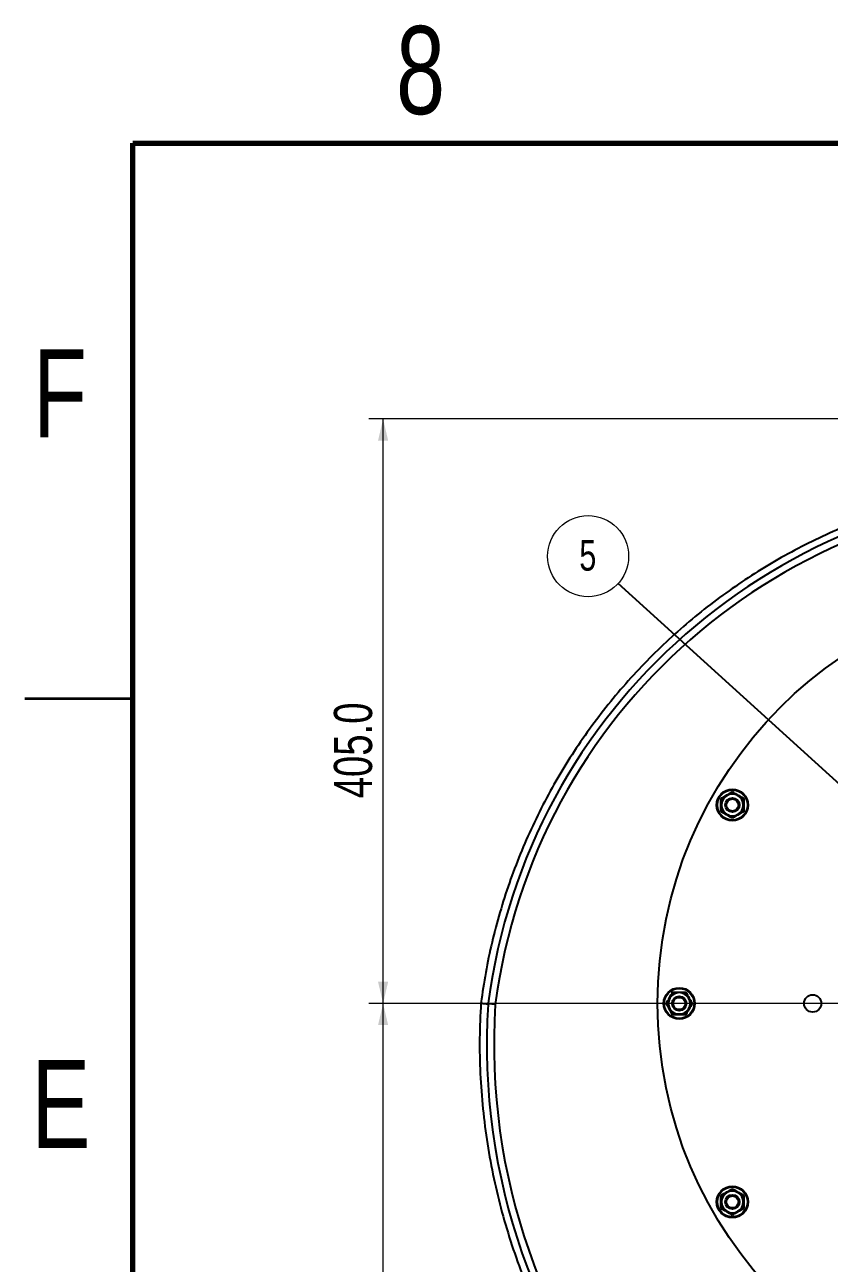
# Model space of a CAD drawing. Header units: millimetres. Extents: x 2 to 418, y 2 to 295.
# Drawn here: x 2.5 to 58.3, y 209.4 to 295.2 of the extents above; entities that cross this region are included whole.
import ezdxf

# ---------------------------------------------------------------- set-up
doc = ezdxf.new("R2010")
doc.units = ezdxf.units.MM
doc.styles.add('SLDTEXTSTYLE0', font='TXT', dxfattribs={"width": 0.75})
doc.dimstyles.new('SLDDIMSTYLE0', dxfattribs={"dimtxt": 2.645833, "dimasz": 1.5, "dimexe": 0, "dimexo": 0.0625, "dimgap": 0.661458, "dimtad": 1, "dimdec": 1, "dimlfac": 10, "dimrnd": 1e-09, "dimzin": 4, "dimdsep": 46, "dimtxsty": 'SLDTEXTSTYLE0', "dimsah": 1, "dimcen": 0.09, "dimadec": 0, "dimazin": 1, "dimtfac": 1, "dimtdec": 1, "dimtofl": 0, "dimtmove": 0, "dimatfit": 3, "dimfxl": 0, "dimfrac": 2, "dimtolj": 1, "dimtzin": 12, "dimarcsym": 0})
doc.dimstyles.new('SLDDIMSTYLE1', dxfattribs={"dimtxt": 0.18, "dimasz": 0.7, "dimexe": 0, "dimexo": 0.0625, "dimgap": 0, "dimtad": 0, "dimtih": 1, "dimtoh": 1, "dimdec": 0, "dimrnd": 1e-09, "dimzin": 0, "dimdsep": 46, "dimtxsty": 'Standard', "dimblk1": 'DOT', "dimblk2": 'DOT', "dimsah": 1, "dimcen": 0.09, "dimadec": 0, "dimazin": 0, "dimtfac": 0.7, "dimtdec": 0, "dimtofl": 0, "dimtmove": 0, "dimatfit": 3, "dimldrblk": 'DOT', "dimfxl": 0, "dimfrac": 2, "dimtolj": 1, "dimtzin": 0, "dimarcsym": 0})

# ---------------------------------------------------------------- blocks, each defined once
blk = doc.blocks.new('_D')
at = {"color": 7, "linetype": 'Continuous', "lineweight": 18}
for p, q in [((74.375, 227.396), (26.344, 227.396)), ((27.344, 167.396), (27.344, 227.396)), ((50.375, 167.396), (26.344, 167.396))]:
    blk.add_line(p, q, dxfattribs=at)
for points in [[(27.344, 227.396), (26.994, 225.896), (27.694, 225.896)], [(27.344, 167.396), (27.694, 168.896), (26.994, 168.896)]]:
    blk.add_solid(points, dxfattribs=at)
at = {"color": 7, "linetype": 'Continuous', "lineweight": 18, "insert": (23.933, 201.005), "char_height": 2.6458, "attachment_point": 1, "rotation": 90, "style": 'SLDTEXTSTYLE0'}
blk.add_mtext('600.0', dxfattribs=at)
blk = doc.blocks.new('_D_1')
at = {"color": 7, "linetype": 'Continuous', "lineweight": 18}
for p, q in [((93.875, 267.896), (26.344, 267.896)), ((27.344, 227.396), (27.344, 267.896)), ((74.375, 227.396), (26.344, 227.396))]:
    blk.add_line(p, q, dxfattribs=at)
for points in [[(27.344, 267.896), (26.994, 266.396), (27.694, 266.396)], [(27.344, 227.396), (27.694, 228.896), (26.994, 228.896)]]:
    blk.add_solid(points, dxfattribs=at)
at = {"color": 7, "linetype": 'Continuous', "lineweight": 18, "insert": (23.933, 241.61), "char_height": 2.6458, "attachment_point": 1, "rotation": 90, "style": 'SLDTEXTSTYLE0'}
blk.add_mtext('405.0', dxfattribs=at)
blk = doc.blocks.new('SW_NOTE_4')
at = {"color": 0, "linetype": 'Continuous', "lineweight": 0}
blk.add_circle((-2.082, 1.888), 2.81, dxfattribs=at)
at = {"color": 0, "linetype": 'Continuous', "lineweight": 0, "insert": (-2.103, 3.006), "char_height": 2.117, "attachment_point": 2, "style": 'SLDTEXTSTYLE0'}
blk.add_mtext('5', dxfattribs=at)
blk = doc.blocks.new('_DOT')
at = {"color": 0, "linetype": 'ByBlock', "lineweight": -2}
blk.add_line((-0.5, 0), (-1, 0), dxfattribs=at)
at = {"color": 0, "linetype": 'ByBlock', "const_width": 0.5}
blk.add_lwpolyline([(-0.25, 0, 1), (0.25, 0, 1)], format="xyb", close=True, dxfattribs=at)

msp = doc.modelspace()

# ---------------------------------------------------------------- linework, layer by layer
at = {"color": 7, "linetype": 'Continuous', "lineweight": 70}
for p, q in [((10, 10), (10, 287)), ((10, 287), (410, 287))]:
    msp.add_line(p, q, dxfattribs=at)
at = {"color": 7, "linetype": 'Continuous', "lineweight": 35}
msp.add_line((10, 248.5), (2.5, 248.5), dxfattribs=at)
at = {"color": 7, "linetype": 'Continuous', "lineweight": 25}
for p, q in [((34.628, 227.408), (34.624, 227.372)), ((34.624, 227.372), (34.621, 227.335)), ((35.122, 227.324), (34.624, 227.372))]:
    msp.add_line(p, q, dxfattribs=at)
for centre, radius in [((75.375, 227.396), 29), ((51.559, 241.146), 1.09), ((51.559, 241.146), 1.039), ((51.559, 241.146), 0.5), ((51.559, 241.146), 0.417), ((47.875, 227.396), 1.09), ((47.875, 227.396), 1.039), ((47.875, 227.396), 0.5), ((47.875, 227.396), 0.417), ((57.125, 227.396), 0.6), ((51.559, 213.646), 1.09), ((51.559, 213.646), 1.039), ((51.559, 213.646), 0.5), ((51.559, 213.646), 0.417)]:
    msp.add_circle(centre, radius, dxfattribs=at)
for centre, radius, start, end in [((75.377, 222.048), 41.099, 89.88515, 172.50542), ((75.377, 222.048), 40.599, 89.88515, 172.53286), ((51.559, 241.146), 0.75, 120, 180), ((51.559, 241.146), 0.75, 180, 240), ((51.559, 241.146), 0.75, 60, 120), ((51.559, 241.146), 0.75, 360, 60), ((51.559, 241.146), 0.75, 300, 360), ((51.559, 241.146), 0.75, 240, 300), ((47.875, 227.396), 0.75, 150, 210), ((47.875, 227.396), 0.75, 90, 150), ((47.875, 227.396), 0.75, 30, 90), ((47.875, 227.396), 0.75, 330, 30), ((78.599, 224.591), 44.063, 176.42945, 265.78014), ((78.599, 224.591), 43.563, 176.40385, 265.80589), ((47.875, 227.396), 0.75, 210, 270), ((47.875, 227.396), 0.75, 270, 330), ((51.559, 213.646), 0.75, 120, 180), ((51.559, 213.646), 0.75, 60, 120), ((51.559, 213.646), 0.75, 360, 60), ((51.559, 213.646), 0.75, 180, 240), ((51.559, 213.646), 0.75, 240, 300), ((51.559, 213.646), 0.75, 300, 360)]:
    msp.add_arc(centre, radius, start, end, dxfattribs=at)
for points, knots in [([(75.46, 263.647), (74.746, 263.638), (73.317, 263.619), (71.18, 263.452), (69.053, 263.182), (66.944, 262.802), (64.857, 262.314), (62.797, 261.718), (60.77, 261.018), (58.782, 260.213), (56.836, 259.307), (54.939, 258.302), (53.097, 257.2), (51.315, 256.004), (49.596, 254.718), (47.946, 253.346), (46.369, 251.89), (44.869, 250.355), (43.45, 248.744), (42.116, 247.063), (40.87, 245.314), (39.717, 243.504), (38.658, 241.638), (37.698, 239.721), (36.838, 237.757), (36.08, 235.752), (35.426, 233.711), (34.88, 231.638), (34.434, 229.541), (34.229, 228.127), (34.126, 227.42)], [0, 0, 0, 0, 0.035691, 0.071381, 0.107072, 0.142762, 0.178453, 0.214143, 0.249834, 0.285572, 0.32131, 0.357048, 0.392786, 0.428524, 0.464262, 0.5, 0.535738, 0.571476, 0.607214, 0.642952, 0.67869, 0.714428, 0.750166, 0.785857, 0.821547, 0.857238, 0.892928, 0.928619, 0.964309, 1, 1, 1, 1]), ([(50.767, 241.603), (50.801, 241.623), (50.974, 241.72), (51.242, 241.874), (51.469, 242.008), (51.559, 242.061)], [0, 0, 0, 0, 0.130524, 0.655236, 1, 1, 1, 1]), ([(51.184, 241.796), (51.237, 241.826), (51.344, 241.888), (51.468, 241.959), (51.539, 242), (51.559, 242.012)], [0, 0, 0, 0, 0.406292, 0.827277, 1, 1, 1, 1]), ([(51.559, 242.012), (51.559, 242.013), (51.559, 242.014), (51.559, 242.025), (51.559, 242.04), (51.559, 242.054), (51.559, 242.061), (51.559, 242.061)], [0, 0, 0, 0, 0.236148, 0.471288, 0.73223, 0.99387, 1, 1, 1, 1]), ([(51.559, 242.061), (51.593, 242.041), (51.763, 241.94), (52.031, 241.784), (52.26, 241.655), (52.351, 241.603)], [0, 0, 0, 0, 0.130524, 0.65523, 1, 1, 1, 1]), ([(51.934, 241.796), (51.926, 241.801), (51.821, 241.861), (51.692, 241.935), (51.581, 241.999), (51.559, 242.012)], [0, 0, 0, 0, 0.066687, 0.814101, 1, 1, 1, 1]), ([(50.767, 241.603), (50.767, 241.603), (50.773, 241.6), (50.785, 241.593), (50.798, 241.585), (50.807, 241.58), (50.809, 241.579), (50.809, 241.579)], [0, 0, 0, 0, 0.006105, 0.267766, 0.528711, 0.763857, 1, 1, 1, 1]), ([(50.767, 240.689), (50.767, 240.728), (50.769, 240.926), (50.771, 241.235), (50.768, 241.499), (50.767, 241.603)], [0, 0, 0, 0, 0.13052, 0.655235, 1, 1, 1, 1]), ([(50.809, 241.579), (50.868, 241.613), (50.986, 241.681), (51.116, 241.756), (51.182, 241.795), (51.184, 241.796)], [0, 0, 0, 0, 0.48434, 0.986319, 1, 1, 1, 1]), ([(50.809, 241.146), (50.809, 241.207), (50.809, 241.33), (50.809, 241.474), (50.809, 241.555), (50.809, 241.579)], [0, 0, 0, 0, 0.406286, 0.827274, 1, 1, 1, 1]), ([(50.809, 240.713), (50.809, 240.78), (50.809, 240.917), (50.809, 241.067), (50.809, 241.144), (50.809, 241.146)], [0, 0, 0, 0, 0.48434, 0.986313, 1, 1, 1, 1]), ([(52.309, 241.579), (52.278, 241.597), (52.158, 241.666), (52.029, 241.741), (51.934, 241.796)], [0, 0, 0, 0, 0.26613, 1, 1, 1, 1]), ([(52.309, 241.579), (52.31, 241.579), (52.311, 241.58), (52.32, 241.585), (52.334, 241.593), (52.345, 241.6), (52.351, 241.603), (52.351, 241.603)], [0, 0, 0, 0, 0.236143, 0.471287, 0.732232, 0.993837, 1, 1, 1, 1]), ([(52.309, 241.579), (52.309, 241.512), (52.309, 241.375), (52.309, 241.225), (52.309, 241.148), (52.309, 241.146)], [0, 0, 0, 0, 0.484346, 0.986326, 1, 1, 1, 1]), ([(52.309, 241.146), (52.309, 241.085), (52.309, 240.962), (52.309, 240.819), (52.309, 240.737), (52.309, 240.713)], [0, 0, 0, 0, 0.406294, 0.827276, 1, 1, 1, 1]), ([(52.351, 241.603), (52.351, 241.564), (52.349, 241.366), (52.348, 241.057), (52.35, 240.793), (52.351, 240.689)], [0, 0, 0, 0, 0.13052, 0.655235, 1, 1, 1, 1]), ([(50.767, 240.689), (50.767, 240.689), (50.773, 240.692), (50.785, 240.699), (50.798, 240.707), (50.807, 240.712), (50.809, 240.713), (50.809, 240.713)], [0, 0, 0, 0, 0.006105, 0.267766, 0.528711, 0.763857, 1, 1, 1, 1]), ([(51.559, 240.231), (51.525, 240.251), (51.355, 240.352), (51.087, 240.508), (50.858, 240.637), (50.767, 240.689)], [0, 0, 0, 0, 0.130524, 0.655235, 1, 1, 1, 1]), ([(51.184, 240.497), (51.176, 240.501), (51.071, 240.562), (50.942, 240.636), (50.831, 240.7), (50.809, 240.713)], [0, 0, 0, 0, 0.066694, 0.814102, 1, 1, 1, 1]), ([(51.559, 240.28), (51.528, 240.298), (51.408, 240.367), (51.279, 240.442), (51.184, 240.497)], [0, 0, 0, 0, 0.266126, 1, 1, 1, 1]), ([(52.351, 240.689), (52.317, 240.669), (52.145, 240.572), (51.876, 240.418), (51.649, 240.284), (51.559, 240.231)], [0, 0, 0, 0, 0.130524, 0.655236, 1, 1, 1, 1]), ([(51.934, 240.497), (51.882, 240.466), (51.775, 240.404), (51.651, 240.333), (51.58, 240.292), (51.559, 240.28)], [0, 0, 0, 0, 0.406297, 0.827275, 1, 1, 1, 1]), ([(51.559, 240.231), (51.559, 240.231), (51.559, 240.238), (51.559, 240.252), (51.559, 240.267), (51.559, 240.278), (51.559, 240.279), (51.559, 240.28)], [0, 0, 0, 0, 0.00613, 0.26777, 0.528712, 0.763852, 1, 1, 1, 1]), ([(52.309, 240.713), (52.251, 240.679), (52.132, 240.611), (52.002, 240.536), (51.936, 240.498), (51.934, 240.497)], [0, 0, 0, 0, 0.484334, 0.986319, 1, 1, 1, 1]), ([(52.309, 240.713), (52.31, 240.713), (52.311, 240.712), (52.32, 240.707), (52.334, 240.699), (52.345, 240.692), (52.351, 240.689), (52.351, 240.689)], [0, 0, 0, 0, 0.236143, 0.471287, 0.732232, 0.993837, 1, 1, 1, 1]), ([(34.126, 227.42), (34.087, 226.606), (34.009, 224.978), (34.063, 222.533), (34.24, 220.095), (34.554, 217.67), (34.997, 215.28), (35.566, 212.932), (36.256, 210.632), (37.069, 208.372), (38.009, 206.144), (39.076, 203.956), (40.269, 201.816), (41.579, 199.745), (43, 197.748), (44.528, 195.833), (46.16, 194.004), (47.889, 192.269), (49.712, 190.63), (51.621, 189.094), (53.612, 187.666), (55.679, 186.349), (57.814, 185.147), (60.013, 184.065), (62.205, 183.132), (64.379, 182.338), (66.525, 181.676), (68.702, 181.122), (70.904, 180.68), (73.125, 180.342), (74.617, 180.211), (75.362, 180.146)], [0, 0, 0, 0, 0.035123, 0.070246, 0.105369, 0.140492, 0.175615, 0.210111, 0.244607, 0.279103, 0.313599, 0.348799, 0.383999, 0.419199, 0.454399, 0.489598, 0.524798, 0.559998, 0.595198, 0.630398, 0.665598, 0.700797, 0.735997, 0.771197, 0.806397, 0.838664, 0.870931, 0.903198, 0.935465, 0.967733, 1, 1, 1, 1]), ([(34.126, 227.42), (34.131, 227.42), (34.142, 227.419), (34.228, 227.41), (34.354, 227.398), (34.486, 227.385), (34.575, 227.377), (34.61, 227.373), (34.62, 227.372), (34.622, 227.372), (34.624, 227.372)], [0, 0, 0, 0, 0.214509, 0.429019, 0.643582, 0.858258, 0.964489, 0.990967, 0.993004, 1, 1, 1, 1]), ([(46.96, 227.396), (46.98, 227.43), (47.081, 227.6), (47.237, 227.868), (47.366, 228.097), (47.418, 228.188)], [0, 0, 0, 0, 0.130524, 0.655234, 1, 1, 1, 1]), ([(46.96, 227.396), (46.96, 227.396), (46.967, 227.396), (46.981, 227.396), (46.996, 227.396), (47.007, 227.396), (47.008, 227.396), (47.009, 227.396)], [0, 0, 0, 0, 0.00613, 0.26777, 0.528712, 0.763852, 1, 1, 1, 1]), ([(47.418, 226.604), (47.398, 226.638), (47.301, 226.81), (47.147, 227.079), (47.013, 227.306), (46.96, 227.396)], [0, 0, 0, 0, 0.130524, 0.655236, 1, 1, 1, 1]), ([(47.009, 227.396), (47.043, 227.454), (47.111, 227.573), (47.186, 227.703), (47.224, 227.769), (47.225, 227.771)], [0, 0, 0, 0, 0.48434, 0.986326, 1, 1, 1, 1]), ([(47.225, 227.021), (47.195, 227.074), (47.133, 227.18), (47.062, 227.305), (47.021, 227.375), (47.009, 227.396)], [0, 0, 0, 0, 0.406288, 0.82727, 1, 1, 1, 1]), ([(47.225, 227.771), (47.256, 227.824), (47.317, 227.93), (47.389, 228.055), (47.43, 228.125), (47.442, 228.146)], [0, 0, 0, 0, 0.406292, 0.827277, 1, 1, 1, 1]), ([(47.442, 228.146), (47.442, 228.147), (47.441, 228.148), (47.435, 228.157), (47.428, 228.171), (47.421, 228.182), (47.418, 228.188), (47.418, 228.188)], [0, 0, 0, 0, 0.2361498, 0.4713015, 0.732254, 0.9938948, 1, 1, 1, 1]), ([(47.418, 228.188), (47.457, 228.188), (47.655, 228.186), (47.964, 228.185), (48.228, 228.187), (48.332, 228.188)], [0, 0, 0, 0, 0.13052, 0.655235, 1, 1, 1, 1]), ([(47.875, 228.146), (47.865, 228.146), (47.744, 228.146), (47.596, 228.146), (47.467, 228.146), (47.442, 228.146)], [0, 0, 0, 0, 0.066693, 0.814093, 1, 1, 1, 1]), ([(48.308, 228.146), (48.271, 228.146), (48.134, 228.146), (47.984, 228.146), (47.875, 228.146)], [0, 0, 0, 0, 0.266127, 1, 1, 1, 1]), ([(48.308, 228.146), (48.308, 228.147), (48.309, 228.148), (48.314, 228.157), (48.322, 228.171), (48.329, 228.182), (48.332, 228.188), (48.332, 228.188)], [0, 0, 0, 0, 0.2361512, 0.4713042, 0.7322838, 0.9938948, 1, 1, 1, 1]), ([(48.308, 228.146), (48.342, 228.088), (48.41, 227.969), (48.485, 227.839), (48.523, 227.773), (48.524, 227.771)], [0, 0, 0, 0, 0.484342, 0.986325, 1, 1, 1, 1]), ([(48.332, 228.188), (48.352, 228.154), (48.449, 227.982), (48.603, 227.713), (48.737, 227.486), (48.79, 227.396)], [0, 0, 0, 0, 0.130524, 0.655235, 1, 1, 1, 1]), ([(48.79, 227.396), (48.77, 227.362), (48.669, 227.192), (48.513, 226.924), (48.384, 226.695), (48.332, 226.604)], [0, 0, 0, 0, 0.130521, 0.655235, 1, 1, 1, 1]), ([(48.524, 227.771), (48.555, 227.719), (48.616, 227.612), (48.688, 227.487), (48.729, 227.417), (48.741, 227.396)], [0, 0, 0, 0, 0.406297, 0.827277, 1, 1, 1, 1]), ([(48.741, 227.396), (48.707, 227.338), (48.639, 227.219), (48.564, 227.089), (48.525, 227.023), (48.524, 227.021)], [0, 0, 0, 0, 0.484342, 0.986331, 1, 1, 1, 1]), ([(48.741, 227.396), (48.742, 227.396), (48.743, 227.396), (48.754, 227.396), (48.769, 227.396), (48.783, 227.396), (48.79, 227.396), (48.79, 227.396)], [0, 0, 0, 0, 0.236138, 0.471281, 0.732226, 0.99387, 1, 1, 1, 1]), ([(47.442, 226.646), (47.408, 226.704), (47.34, 226.823), (47.265, 226.953), (47.226, 227.019), (47.225, 227.021)], [0, 0, 0, 0, 0.48434, 0.986319, 1, 1, 1, 1]), ([(47.418, 226.604), (47.418, 226.604), (47.421, 226.61), (47.428, 226.622), (47.435, 226.635), (47.441, 226.644), (47.442, 226.645), (47.442, 226.646)], [0, 0, 0, 0, 0.006105, 0.26777, 0.528719, 0.763853, 1, 1, 1, 1]), ([(48.332, 226.604), (48.293, 226.604), (48.095, 226.606), (47.786, 226.607), (47.522, 226.605), (47.418, 226.604)], [0, 0, 0, 0, 0.13052, 0.655235, 1, 1, 1, 1]), ([(47.875, 226.646), (47.865, 226.646), (47.744, 226.646), (47.596, 226.646), (47.467, 226.646), (47.442, 226.646)], [0, 0, 0, 0, 0.066693, 0.814093, 1, 1, 1, 1]), ([(48.308, 226.646), (48.271, 226.646), (48.134, 226.646), (47.984, 226.646), (47.875, 226.646)], [0, 0, 0, 0, 0.266127, 1, 1, 1, 1]), ([(48.524, 227.021), (48.494, 226.969), (48.432, 226.862), (48.361, 226.737), (48.32, 226.667), (48.308, 226.646)], [0, 0, 0, 0, 0.406295, 0.827273, 1, 1, 1, 1]), ([(48.332, 226.604), (48.332, 226.604), (48.329, 226.61), (48.322, 226.622), (48.314, 226.635), (48.309, 226.644), (48.308, 226.645), (48.308, 226.646)], [0, 0, 0, 0, 0.006105, 0.26774, 0.528716, 0.763852, 1, 1, 1, 1]), ([(50.767, 214.103), (50.801, 214.123), (50.974, 214.22), (51.242, 214.374), (51.469, 214.508), (51.559, 214.561)], [0, 0, 0, 0, 0.130524, 0.655234, 1, 1, 1, 1]), ([(51.559, 214.512), (51.559, 214.513), (51.559, 214.514), (51.559, 214.525), (51.559, 214.54), (51.559, 214.554), (51.559, 214.561), (51.559, 214.561)], [0, 0, 0, 0, 0.236137, 0.471273, 0.732235, 0.99387, 1, 1, 1, 1]), ([(51.559, 214.561), (51.593, 214.541), (51.763, 214.44), (52.031, 214.284), (52.26, 214.155), (52.351, 214.103)], [0, 0, 0, 0, 0.130524, 0.65523, 1, 1, 1, 1]), ([(50.767, 213.189), (50.767, 213.228), (50.769, 213.426), (50.771, 213.735), (50.768, 213.999), (50.767, 214.103)], [0, 0, 0, 0, 0.130523, 0.655233, 1, 1, 1, 1]), ([(50.809, 214.079), (50.809, 214.079), (50.807, 214.08), (50.798, 214.085), (50.785, 214.093), (50.773, 214.1), (50.767, 214.103), (50.767, 214.103)], [0, 0, 0, 0, 0.23614, 0.471282, 0.732237, 0.993878, 1, 1, 1, 1]), ([(51.184, 214.296), (51.176, 214.291), (51.071, 214.23), (50.942, 214.156), (50.831, 214.092), (50.809, 214.079)], [0, 0, 0, 0, 0.06669, 0.814099, 1, 1, 1, 1]), ([(50.809, 213.646), (50.809, 213.707), (50.809, 213.83), (50.809, 213.974), (50.809, 214.055), (50.809, 214.079)], [0, 0, 0, 0, 0.406297, 0.827275, 1, 1, 1, 1]), ([(51.559, 214.512), (51.528, 214.494), (51.408, 214.425), (51.279, 214.35), (51.184, 214.296)], [0, 0, 0, 0, 0.266128, 1, 1, 1, 1]), ([(51.559, 214.512), (51.618, 214.478), (51.736, 214.41), (51.866, 214.335), (51.932, 214.297), (51.934, 214.296)], [0, 0, 0, 0, 0.484341, 0.986334, 1, 1, 1, 1]), ([(51.934, 214.296), (51.987, 214.265), (52.094, 214.204), (52.218, 214.132), (52.289, 214.091), (52.309, 214.079)], [0, 0, 0, 0, 0.406301, 0.827278, 1, 1, 1, 1]), ([(52.309, 214.079), (52.31, 214.079), (52.311, 214.08), (52.32, 214.085), (52.334, 214.093), (52.345, 214.1), (52.351, 214.103), (52.351, 214.103)], [0, 0, 0, 0, 0.236139, 0.471281, 0.732234, 0.993821, 1, 1, 1, 1]), ([(52.309, 214.079), (52.309, 214.012), (52.309, 213.875), (52.309, 213.725), (52.309, 213.648), (52.309, 213.646)], [0, 0, 0, 0, 0.484337, 0.986319, 1, 1, 1, 1]), ([(52.351, 214.103), (52.351, 214.064), (52.349, 213.866), (52.348, 213.557), (52.35, 213.293), (52.351, 213.189)], [0, 0, 0, 0, 0.130523, 0.655236, 1, 1, 1, 1]), ([(50.767, 213.189), (50.767, 213.189), (50.773, 213.192), (50.785, 213.199), (50.798, 213.207), (50.807, 213.212), (50.809, 213.213), (50.809, 213.213)], [0, 0, 0, 0, 0.0061216, 0.2677491, 0.528718, 0.7638616, 1, 1, 1, 1]), ([(51.559, 212.731), (51.525, 212.751), (51.355, 212.852), (51.087, 213.008), (50.858, 213.137), (50.767, 213.189)], [0, 0, 0, 0, 0.130522, 0.655235, 1, 1, 1, 1]), ([(50.809, 213.213), (50.809, 213.28), (50.809, 213.417), (50.809, 213.567), (50.809, 213.644), (50.809, 213.646)], [0, 0, 0, 0, 0.484343, 0.986326, 1, 1, 1, 1]), ([(51.184, 212.997), (51.132, 213.027), (51.025, 213.089), (50.901, 213.16), (50.83, 213.201), (50.809, 213.213)], [0, 0, 0, 0, 0.406295, 0.827275, 1, 1, 1, 1]), ([(51.559, 212.78), (51.501, 212.814), (51.382, 212.882), (51.253, 212.957), (51.186, 212.995), (51.184, 212.997)], [0, 0, 0, 0, 0.484345, 0.986322, 1, 1, 1, 1]), ([(52.351, 213.189), (52.317, 213.169), (52.145, 213.072), (51.876, 212.918), (51.649, 212.784), (51.559, 212.731)], [0, 0, 0, 0, 0.130524, 0.655234, 1, 1, 1, 1]), ([(51.934, 212.997), (51.926, 212.992), (51.821, 212.931), (51.692, 212.857), (51.581, 212.793), (51.559, 212.78)], [0, 0, 0, 0, 0.06669, 0.814099, 1, 1, 1, 1]), ([(52.309, 213.213), (52.278, 213.195), (52.158, 213.126), (52.029, 213.051), (51.934, 212.997)], [0, 0, 0, 0, 0.266128, 1, 1, 1, 1]), ([(52.309, 213.646), (52.309, 213.585), (52.309, 213.462), (52.309, 213.319), (52.309, 213.237), (52.309, 213.213)], [0, 0, 0, 0, 0.4062904, 0.8272751, 1, 1, 1, 1]), ([(52.351, 213.189), (52.351, 213.189), (52.345, 213.192), (52.334, 213.199), (52.32, 213.207), (52.311, 213.212), (52.31, 213.213), (52.309, 213.213)], [0, 0, 0, 0, 0.006179, 0.267752, 0.52872, 0.763862, 1, 1, 1, 1]), ([(51.559, 212.731), (51.559, 212.731), (51.559, 212.738), (51.559, 212.752), (51.559, 212.767), (51.559, 212.778), (51.559, 212.779), (51.559, 212.78)], [0, 0, 0, 0, 0.00613, 0.267772, 0.528715, 0.763857, 1, 1, 1, 1])]:
    msp.add_open_spline(points, degree=3, knots=knots, dxfattribs=at)

# ---------------------------------------------------------------- block references
at = {"color": 7, "linetype": 'Continuous', "lineweight": 0}
msp.add_blockref('SW_NOTE_4', (43.64, 256.496), dxfattribs=at)

# ---------------------------------------------------------------- texts
at = {"color": 7, "linetype": 'Continuous', "lineweight": 0, "char_height": 6.096, "attachment_point": 2, "style": 'SLDTEXTSTYLE0'}
for s, insert in [('8', (29.939, 295.114)), ('F', (4.937, 272.726)), ('E', (5.011, 223.476))]:
    msp.add_mtext(s, dxfattribs=dict(at, insert=insert))

# ---------------------------------------------------------------- dimensions: what is measured, and where the dimension line sits
at = {"color": 7, "linetype": 'Continuous', "lineweight": 18}
for base, p1, p2, picture, middle in [((27.344, 267.896), (75.375, 227.396), (94.875, 267.896), '_D_1', (27.344, 246.007)), ((27.344, 227.396), (51.375, 167.396), (75.375, 227.396), '_D', (27.344, 205.403))]:
    dim = msp.add_linear_dim(base=base, p1=p1, p2=p2, angle=90, dimstyle='SLDDIMSTYLE0', dxfattribs=at)
    dim.commit()
    dim.dimension.update_dxf_attribs({"geometry": picture, "text_midpoint": middle, "dimtype": 160})

# ---------------------------------------------------------------- leaders
at = {"color": 7, "linetype": 'Continuous', "lineweight": 0}
msp.add_leader([(73.162, 229.721), (43.64, 256.496)], dimstyle='SLDDIMSTYLE1', dxfattribs=at)

doc.saveas('drawing.dxf')
